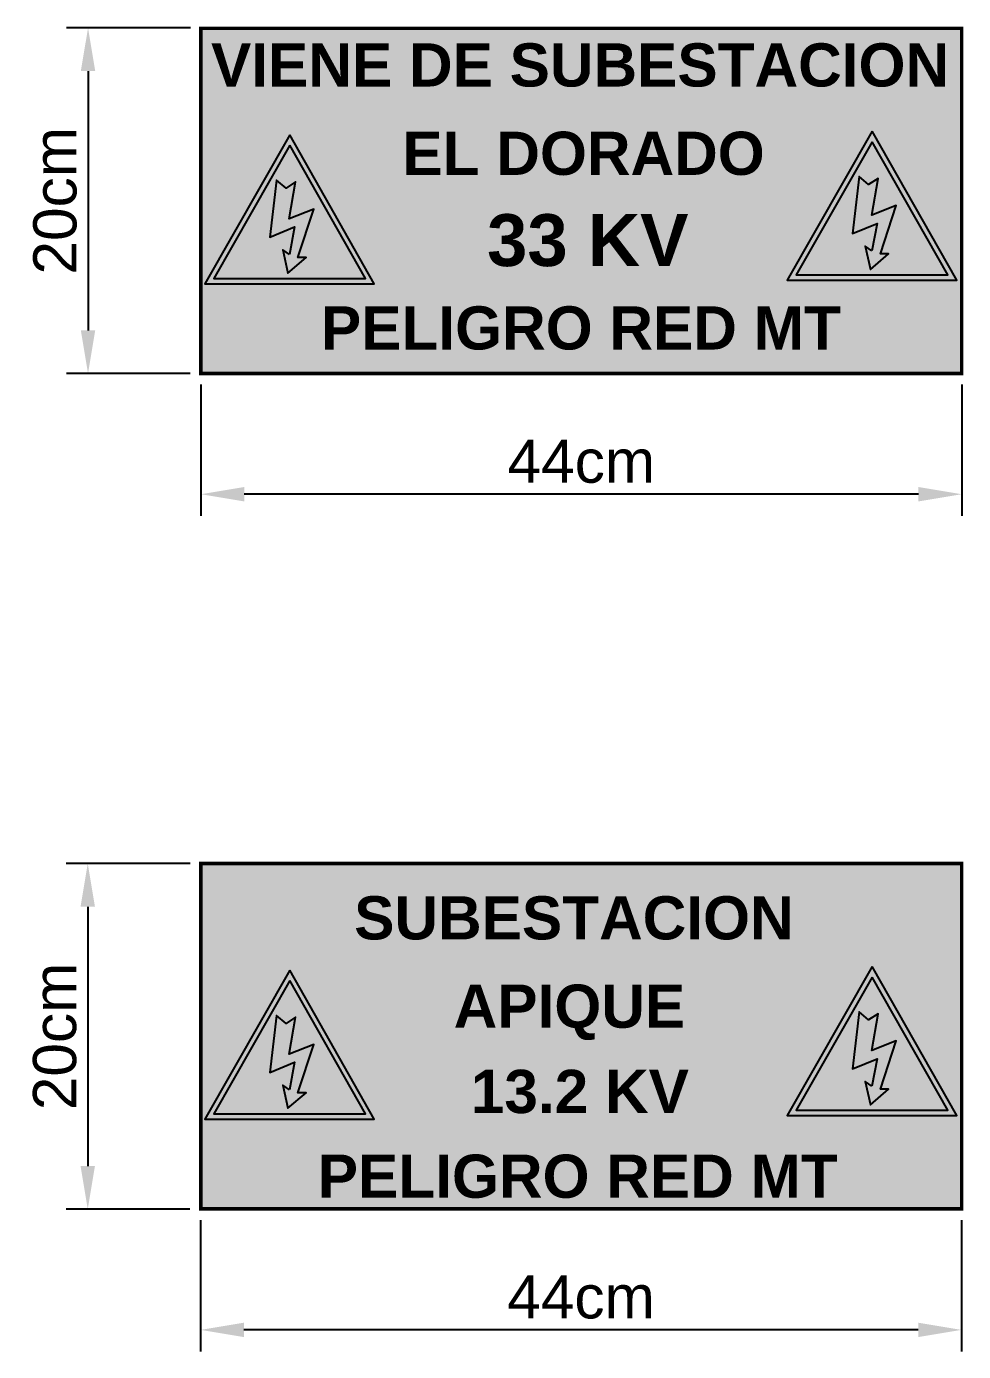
# Model space of a CAD drawing. Header units: metres. Extents: x -201 to 399, y -25 to 256.
# Drawn here: x -38.2 to 16, y 113 to 189.7 of the extents above; entities that cross this region are included whole.
import ezdxf

# ---------------------------------------------------------------- set-up
doc = ezdxf.new("R2010")
doc.units = ezdxf.units.M
doc.layers.get('Defpoints').update_dxf_attribs({"color": 8})
doc.layers.add('A-HATCH CONCRETO', color=7, linetype='Continuous')
doc.layers.add('GG_TEXTO', color=7, linetype='Continuous', lineweight=9)
doc.styles.get("Standard").update_dxf_attribs({"font": 'arial.ttf'})
doc.dimstyles.new('ISO-25', dxfattribs={"dimtxt": 2.5, "dimasz": 2.5, "dimexe": 1.25, "dimexo": 0.625, "dimtad": 1, "dimtxsty": 'Standard', "dimcen": 2.5, "dimadec": 0, "dimazin": 0, "dimtfac": 1, "dimtmove": 0, "dimatfit": 3, "dimfxl": 1, "dimarcsym": 0})

# ---------------------------------------------------------------- blocks, each defined once
blk = doc.blocks.new('A$C8257abaf')
at = {"layer": 'A-HATCH CONCRETO', "true_color": 0x000000, "transparency": 33554687}
h = blk.add_hatch(color=18, dxfattribs=at)
h.dxf.hatch_style = 1
h.paths.add_polyline_path([(0, 0), (32.67, 0), (16.37, 28.72)])
h.paths.add_polyline_path([(16.37, 26.7), (30.96, 1), (1.72, 1)], flags=16)
h.paths.add_polyline_path([(13.83, 19.99), (15.67, 18.45), (17.51, 19.62), (16.28, 12.53), (21.02, 14.38), (17.96, 5.07), (19.54, 5.07), (16.03, 2.06), (15.01, 6.55), (16.33, 5.65), (17.3, 10.94), (12.56, 8.99)], flags=0)
at = {"layer": 'A-HATCH CONCRETO', "true_color": 0xf1eb1f, "transparency": 33554687}
h = blk.add_hatch(color=2, dxfattribs=at)
h.dxf.hatch_style = 1
h.paths.add_polyline_path([(1.72, 1), (30.96, 1), (16.37, 26.7)])
h.paths.add_polyline_path([(12.56, 8.99), (13.83, 19.99), (15.67, 18.45), (17.51, 19.62), (16.28, 12.53), (21.02, 14.38), (17.96, 5.07), (19.54, 5.07), (16.03, 2.06), (15.01, 6.55), (16.33, 5.65), (17.3, 10.94)], flags=16)
at = {"layer": 'A-HATCH CONCRETO', "true_color": 0x000000, "transparency": 33554687}
h = blk.add_hatch(color=18, dxfattribs=at)
h.dxf.hatch_style = 1
h.paths.add_polyline_path([(12.56, 8.99), (17.3, 10.94), (16.33, 5.65), (15.01, 6.55), (16.03, 2.06), (19.54, 5.07), (17.96, 5.07), (21.02, 14.38), (16.28, 12.53), (17.51, 19.62), (15.67, 18.45), (13.83, 19.99)])
blk.add_lwpolyline([(16.37, 28.72), (0, 0), (32.67, 0)], close=True)
for points in [[(16.37, 26.7), (1.72, 1), (30.96, 1), (16.37, 26.7)], [(16.33, 5.65), (15.01, 6.55), (16.03, 2.06), (19.54, 5.07), (17.96, 5.07), (21.02, 14.38), (16.28, 12.53), (17.51, 19.62), (15.67, 18.45), (13.83, 19.99), (12.56, 8.99), (17.3, 10.94), (16.33, 5.65)]]:
    blk.add_lwpolyline(points)
blk = doc.blocks.new('*D64')
at = {"color": 0, "lineweight": -2, "transparency": 16777216}
for p, q in [((-28.089, 168.997), (-28.089, 161.39)), ((15.911, 168.997), (15.911, 161.39)), ((13.411, 162.64), (-25.589, 162.64))]:
    blk.add_line(p, q, dxfattribs=at)
at = {"color": 0, "transparency": 16777216}
for points in [[(-25.589, 163.056), (-25.589, 162.223), (-28.089, 162.64)], [(13.411, 163.056), (13.411, 162.223), (15.911, 162.64)]]:
    blk.add_solid(points, dxfattribs=at)
at = {"layer": 'Defpoints', "color": 0, "transparency": 16777216}
for p in [(-28.089, 169.622), (15.911, 169.622), (-28.089, 162.64)]:
    blk.add_point(p, dxfattribs=at)
at = {"color": 0, "transparency": 16777216, "insert": (-6.089, 164.535), "char_height": 2.5, "attachment_point": 5}
blk.add_mtext('44cm', dxfattribs=at)
blk = doc.blocks.new('*D65')
at = {"color": 0, "lineweight": -2, "transparency": 16777216}
for p, q in [((-28.698, 189.621), (-35.869, 189.621)), ((-34.619, 187.121), (-34.619, 172.122)), ((-28.714, 169.622), (-35.869, 169.622))]:
    blk.add_line(p, q, dxfattribs=at)
at = {"color": 0, "transparency": 16777216}
for points in [[(-35.036, 187.121), (-34.203, 187.121), (-34.619, 189.621)], [(-35.036, 172.122), (-34.203, 172.122), (-34.619, 169.622)]]:
    blk.add_solid(points, dxfattribs=at)
at = {"layer": 'Defpoints', "color": 0, "transparency": 16777216}
for p in [(-28.073, 189.621), (-34.619, 169.622), (-28.089, 169.622)]:
    blk.add_point(p, dxfattribs=at)
at = {"color": 0, "transparency": 16777216, "insert": (-36.521, 179.621), "char_height": 2.5, "attachment_point": 5, "rotation": 90}
blk.add_mtext('20cm', dxfattribs=at)
blk = doc.blocks.new('*D66')
at = {"color": 0, "lineweight": -2, "transparency": 16777216}
for p, q in [((-28.106, 120.642), (-28.106, 113.035)), ((15.894, 120.642), (15.894, 113.035)), ((13.394, 114.285), (-25.606, 114.285))]:
    blk.add_line(p, q, dxfattribs=at)
at = {"color": 0, "transparency": 16777216}
for points in [[(-25.606, 114.702), (-25.606, 113.868), (-28.106, 114.285)], [(13.394, 114.702), (13.394, 113.868), (15.894, 114.285)]]:
    blk.add_solid(points, dxfattribs=at)
at = {"layer": 'Defpoints', "color": 0, "transparency": 16777216}
for p in [(-28.106, 121.267), (15.894, 121.267), (-28.106, 114.285)]:
    blk.add_point(p, dxfattribs=at)
at = {"color": 0, "transparency": 16777216, "insert": (-6.106, 116.18), "char_height": 2.5, "attachment_point": 5}
blk.add_mtext('44cm', dxfattribs=at)
blk = doc.blocks.new('*D67')
at = {"color": 0, "lineweight": -2, "transparency": 16777216}
for p, q in [((-28.714, 141.266), (-35.886, 141.266)), ((-34.636, 138.766), (-34.636, 123.767)), ((-28.731, 121.267), (-35.886, 121.267))]:
    blk.add_line(p, q, dxfattribs=at)
at = {"color": 0, "transparency": 16777216}
for points in [[(-35.052, 138.766), (-34.219, 138.766), (-34.636, 141.266)], [(-35.052, 123.767), (-34.219, 123.767), (-34.636, 121.267)]]:
    blk.add_solid(points, dxfattribs=at)
at = {"layer": 'Defpoints', "color": 0, "transparency": 16777216}
for p in [(-28.089, 141.266), (-34.636, 121.267), (-28.106, 121.267)]:
    blk.add_point(p, dxfattribs=at)
at = {"color": 0, "transparency": 16777216, "insert": (-36.537, 131.267), "char_height": 2.5, "attachment_point": 5, "rotation": 90}
blk.add_mtext('20cm', dxfattribs=at)

msp = doc.modelspace()

# ---------------------------------------------------------------- hatches: boundary and pattern name
at = {"layer": 'A-HATCH CONCRETO', "true_color": 0xecdb22, "transparency": 33554687}
h = msp.add_hatch(color=40, dxfattribs=at)
h.dxf.hatch_style = 1
h.paths.add_polyline_path([(-28.089, 189.6), (15.911, 189.6), (15.911, 169.622), (-28.089, 169.622)])
h = msp.add_hatch(color=40, dxfattribs=at)
h.dxf.hatch_style = 1
h.paths.add_polyline_path([(-28.089, 141.266), (15.911, 141.266), (15.911, 121.287), (-28.089, 121.287)])

# ---------------------------------------------------------------- linework, layer by layer
at = {"color": 18, "true_color": 0x000000, "const_width": 0.207}
for points in [[(-28.089, 189.6), (15.911, 189.6), (15.911, 169.622), (-28.089, 169.622)], [(-28.089, 141.266), (15.911, 141.266), (15.911, 121.287), (-28.089, 121.287)]]:
    msp.add_lwpolyline(points, close=True, dxfattribs=at)

# ---------------------------------------------------------------- block references
at = {"xscale": 0.3, "yscale": 0.3, "zscale": 0.244059184343848}
for p in [(-27.864, 174.822), (5.823, 175.026), (-27.864, 126.488), (5.823, 126.692)]:
    msp.add_blockref('A$C8257abaf', p, dxfattribs=at)

# ---------------------------------------------------------------- texts
at = {"layer": 'GG_TEXTO', "color": 18, "true_color": 0x000000, "attachment_point": 1}
for s, width, insert, char_height in [('\\pxqr;{\\fArial|b1|i0|c0|p34;VIENE DE SUBESTACION}', 42.43803, (-27.257, 188.73), 2.5), ('\\pxqr;{\\fArial|b1|i0|c0|p34;EL DORADO}', 20.84014, (-16.323, 183.617), 2.5), ('\\pxqr;{\\fArial|b1|i0|c0|p34;33 KV}', 13.56987, (-13.463, 178.845), 3), ('\\pxqr;{\\fArial|b1|i0|c0|p34;PELIGRO RED MT}', 30.02841, (-21.107, 173.512), 2.5), ('\\pxqr;{\\fArial|b1|i0|c0|p34;SUBESTACION}', 13.56987, (-7.38, 139.379), 2.5), ('\\pxqr;{\\fArial|b1|i0|c0|p34;APIQUE}', 13.56987, (-13.654, 134.267), 2.5), ('\\pxqr;{\\fArial|b1|i0|c0|p34;13.2 KV}', 13.56987, (-13.437, 129.335), 2.5), ('\\pxqr;{\\fArial|b1|i0|c0|p34;PELIGRO RED MT}', 30.02841, (-21.288, 124.428), 2.5)]:
    msp.add_mtext_dynamic_manual_height_columns(s, width=width, gutter_width=1, heights=[0], dxfattribs=dict(at, insert=insert, char_height=char_height))

# ---------------------------------------------------------------- dimensions: what is measured, and where the dimension line sits
for base, p1, p2, picture, middle in [((-34.619, 169.622), (-28.073, 189.621), (-28.089, 169.622), '*D65', (-36.521, 179.621)), ((-34.636, 121.267), (-28.089, 141.266), (-28.106, 121.267), '*D67', (-36.537, 131.267))]:
    dim = msp.add_linear_dim(base=base, p1=p1, p2=p2, angle=90, text='<>cm', dimstyle='ISO-25')
    dim.commit()
    dim.dimension.update_dxf_attribs({"geometry": picture, "text_midpoint": middle})
for base, p1, p2, picture, middle in [((-28.089, 162.64), (15.911, 169.622), (-28.089, 169.622), '*D64', (-6.089, 164.535)), ((-28.106, 114.285), (15.894, 121.267), (-28.106, 121.267), '*D66', (-6.106, 116.18))]:
    dim = msp.add_linear_dim(base=base, p1=p1, p2=p2, text='<>cm', dimstyle='ISO-25')
    dim.commit()
    dim.dimension.update_dxf_attribs({"geometry": picture, "text_midpoint": middle})

doc.saveas('drawing.dxf')
